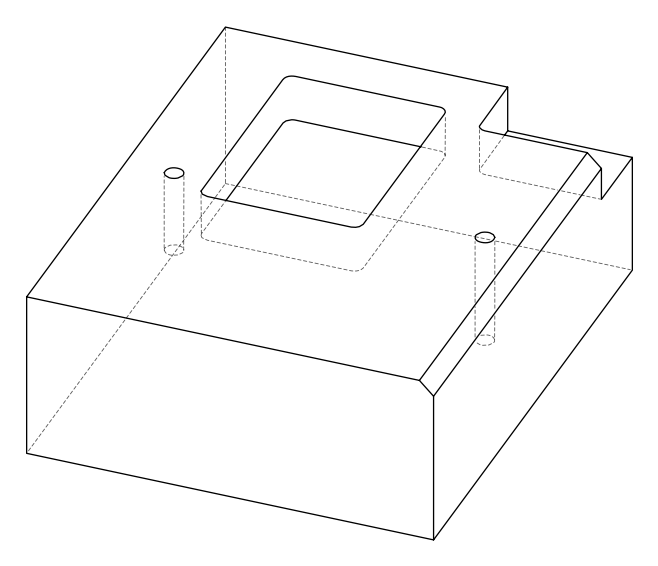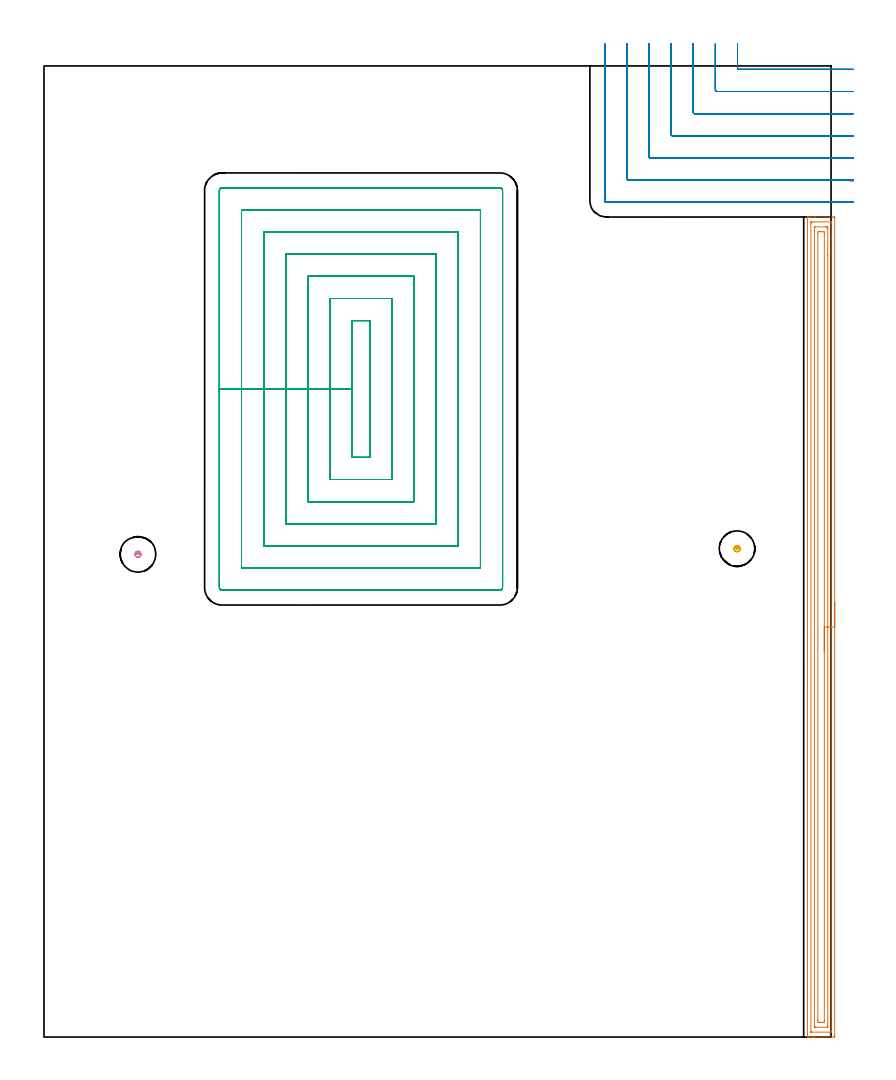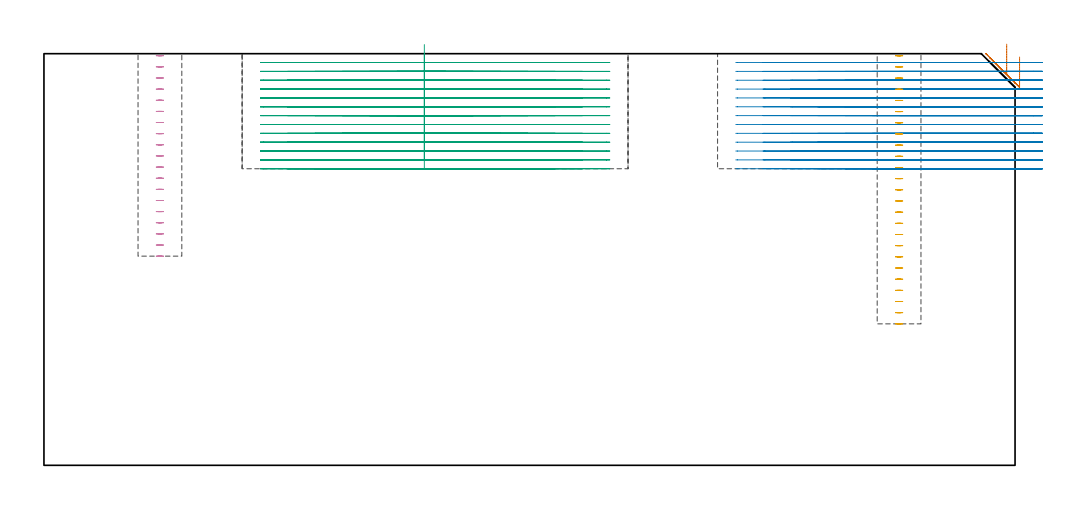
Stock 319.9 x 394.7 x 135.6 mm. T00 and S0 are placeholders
(PLAN: 5 operations, 1 tool changes, 100.4 min)
(1 AREA_MILL | FG_CHAMFER_SURFACE | UGT0205_001 | 10.93 min | 20909 mm3)
(2 MILL_CORNER_NOTCH_RECTANGULAR | CORNER_NOTCH_RECTANGULAR | NXT0201_011 | Follow Part, ap 3, ae 75% | 22.63 min | 227337 mm3)
(3 MILL_RECTANGULAR_POCKET | POCKET_RECTANGULAR_STRAIGHT | NXT0201_011 | Follow Part, ap 3, ae 75% | 64.78 min | 844393 mm3)
(4 MILL_BLIND_HOLE_FROM_SOLID_MATERIAL | STEP1POCKET | NXT0201_011 | Spiral | 0.87 min | 10818 mm3)
(5 MILL_BLIND_HOLE_FROM_SOLID_MATERIAL_1 | STEP1POCKET_1 | NXT0201_011 | Spiral | 1.15 min | 14472 mm3)
(TOOL UGT0205_001 | Chamfer Mill 20 x 3 x 45 deg. | D20 FL50 Z2)
(TOOL NXT0201_011 | ENDMILL 12mm [2P460-1200-NA 1630] | D12 FL38 Z6)
(OP 1 AREA_MILL)
G17 G21 G94 G90
T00 M6
G54
G17 G0 G90 X321.4 Y176.65 S1061 M3
G43 Z145.6 H0
Z134.5
G94 G1 Y176.612 Z133.628 F250.
Y176.498 Z132.763
Y176.309 Z131.912
Y176.047 Z131.08
Y175.713 Z130.274
Y175.31 Z129.5
Y174.842 Z128.764
Y174.31 Z128.072
Y173.721 Z127.429
Y173.078 Z126.84
Y172.386 Z126.308
Y171.65 Z125.84
Y170.876 Z125.437
Y170.07 Z125.103
Y169.238 Z124.841
Y168.386 Z124.652
Y167.522 Z124.538
Y166.65 Z124.5
Y0.609
X321.397 Y0.344 Z124.502
X321.392 Y0.01 Z124.506
X321.053 Y0. Z124.844
X313.614 Z132.28
X313.045 Z132.851
X312.72 Z133.176
X312.151 Z133.745
X311.826 Z134.07
X310.76 Z135.14
X310.366 Y0.001 Z135.525
X310.343 Y0.003 Z135.548
X310.303 Y0.01 Z135.588
X310.3 Y0.163 Z135.6
Y333.138
X310.303 Y333.29 Z135.588
X310.364 Y333.294 Z135.527
X310.76 Y333.3 Z135.14
X311.174 Z134.725
X311.826 Z134.07
X313.046 Z132.851
X313.614 Z132.28
X320.769 Z125.129
X321.055 Y333.298 Z124.842
X321.392 Y333.29 Z124.506
X321.399 Y332.954 Z124.499
X321.4 Y166.65 Z124.5
X319.986 Z125.914
X319.985 Y2.394 Z125.915
X319.984 Y2.285 Z125.916
X319.979 Y2.172 Z125.921
X319.967 Y2.01 Z125.933
X319.874 Y2.007 Z126.026
X319.374 Y2.001 Z126.526
X311.826 Z134.074
X311.769 Y2.002 Z134.131
X311.735 Y2.006 Z134.165
X311.722 Y2.009 Z134.178
X311.72 Y2.061 Z134.18
X311.715 Y2.283 Z134.185
X311.714 Y2.394 Z134.186
X311.715 Y330.906 Z134.185
X311.716 Y331.015 Z134.184
X311.721 Y331.127 Z134.179
X311.733 Y331.29 Z134.167
X311.826 Y331.293 Z134.074
X312.326 Y331.299 Z133.574
X319.874 Z126.026
X319.931 Y331.298 Z125.969
X319.965 Y331.294 Z125.935
X319.978 Y331.291 Z125.922
X319.98 Y331.239 Z125.92
X319.985 Y331.017 Z125.915
X319.986 Y330.906 Z125.914
Y166.65
X318.572 Z127.328
X318.571 Y4.588 Z127.329
X318.568 Y4.18 Z127.332
X318.565 Y4.06 Z127.335
X318.559 Y4.01 Z127.341
X318.446 Y4.005 Z127.454
X318.265 Y4.001 Z127.635
X313.794 Y4. Z132.106
X313.614 Y4.003 Z132.286
X313.435 Y4.01 Z132.465
X313.135 Y4.028 Z132.765
X313.133 Y4.18 Z132.767
X313.129 Y4.664 Z132.771
X313.128 Y15.641 Z132.772
X313.129 Y328.712 Z132.771
X313.132 Y329.12 Z132.768
X313.135 Y329.24 Z132.765
X313.141 Y329.29 Z132.759
X313.255 Y329.295 Z132.645
X313.435 Y329.299 Z132.465
X317.906 Y329.3 Z127.994
X318.086 Y329.297 Z127.814
X318.265 Y329.29 Z127.635
X318.565 Y329.272 Z127.335
X318.567 Y329.12 Z127.333
X318.571 Y328.636 Z127.329
X318.572 Y317.674 Z127.328
Y166.65
X317.157 Z128.743
Y6.858
X317.149 Y6.007 Z128.751
X316.297 Y6. Z129.603
X315.368 Z130.532
X314.551 Y6.01 Z131.349
X314.543 Y6.824 Z131.357
Y326.442
X314.551 Y327.293 Z131.349
X315.403 Y327.3 Z130.497
X316.332 Z129.568
X317.149 Y327.29 Z128.751
X317.157 Y326.476 Z128.743
Y166.65
Y165.778 Z128.781
Y164.914 Z128.895
Y164.062 Z129.083
Y163.23 Z129.346
Y162.424 Z129.68
Y161.65 Z130.082
Y160.914 Z130.551
Y160.222 Z131.082
Y159.579 Z131.672
Y158.99 Z132.315
Y158.458 Z133.007
Y157.99 Z133.743
Y157.587 Z134.516
Y157.253 Z135.322
Y156.991 Z136.154
Y156.802 Z137.006
Y156.688 Z137.871
Y156.65 Z138.743
G0 Z145.6
M5
M2
(OP 2 MILL_CORNER_NOTCH_RECTANGULAR)
G17 G21 G94 G90
T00 M6
G54
G17 G0 G90 X281.9 Y403.7 S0 M3
G43 Z145.6 H1
Z132.685
G94 G1 Y400.7 F250.
Y393.895 F500.
G3 X282.495 Y393.3 R0.6
G1 X324.73
G2 X325.9 Y393.287 R54.
G1 X328.899 Y393.222 F250.
G0 Z145.6
X272.9 Y403.7
Z132.685
G1 Y400.7
Y384.895 F500.
G3 X273.495 Y384.3 R0.6
G1 X324.73
G2 X325.9 Y384.285 R45.
G1 X328.899 Y384.207 F250.
G0 Z145.6
X263.9 Y403.7
Z132.685
G1 Y400.7
Y375.896 F500.
G3 X264.496 Y375.3 R0.6
G1 X324.73
G2 X325.9 Y375.281 R36.
G1 X328.898 Y375.183 F250.
G0 Z145.6
X254.9 Y403.7
Z132.685
G1 Y400.7
Y366.896 F500.
G3 X255.496 Y366.3 R0.6
G1 X324.73
G2 X325.9 Y366.275 R27.
G1 X328.897 Y366.145 F250.
G0 Z145.6
X245.9 Y403.7
Z132.685
G1 Y400.7
Y357.896 F500.
G3 X246.496 Y357.3 R0.6
G1 X324.73
G2 X325.9 Y357.262 R18.
G1 X328.894 Y357.067 F250.
G0 Z145.6
X236.9 Y403.7
Z132.685
G1 Y400.7
Y348.896 F500.
G3 X237.496 Y348.3 R0.6
G1 X324.73
G2 X325.9 Y348.224 R9.
G1 X328.875 Y347.834 F250.
G0 Z145.6
X227.9 Y403.7
Z132.685
G1 Y400.7
Y339.896 F500.
G3 X228.496 Y339.3 R0.6
G1 X324.73
X327.73 F250.
G0 Z145.6
X281.9 Y403.7
Z129.769
G1 Y400.7
Y393.895 F500.
G3 X282.495 Y393.3 R0.6
G1 X325.9
X328.9 Y393.298 F250.
G0 Z145.6
X272.9 Y403.7
Z129.769
G1 Y400.7
Y384.895 F500.
G3 X273.495 Y384.3 R0.6
G1 X282.495
X325.9
X328.9 Y384.298 F250.
G0 Z145.6
X263.9 Y403.7
Z129.769
G1 Y400.7
Y375.896 F500.
G3 X264.496 Y375.3 R0.6
G1 X273.495
X325.9
X328.9 Y375.298 F250.
G0 Z145.6
X254.9 Y403.7
Z129.769
G1 Y400.7
Y366.896 F500.
G3 X255.496 Y366.3 R0.6
G1 X264.496
X325.9
X328.9 Y366.297 F250.
G0 Z145.6
X245.9 Y403.7
Z129.769
G1 Y400.7
Y357.896 F500.
G3 X246.496 Y357.3 R0.6
G1 X255.496
X325.9
X328.9 Y357.295 F250.
G0 Z145.6
X236.9 Y403.7
Z129.769
G1 Y400.7
Y348.896 F500.
G3 X237.496 Y348.3 R0.6
G1 X246.496
X325.9
X328.9 Y348.29 F250.
G0 Z145.6
X227.9 Y403.7
Z129.769
G1 Y400.7
Y339.896 F500.
G3 X228.496 Y339.3 R0.6
G1 X325.87
X328.87 F250.
G0 Z145.6
X281.9 Y403.7
Z126.854
G1 Y400.7
Y393.895 F500.
G3 X282.495 Y393.3 R0.6
G1 X325.9
X328.9 F250.
G0 Z145.6
X272.9 Y403.7
Z126.854
G1 Y400.7
Y384.895 F500.
G3 X273.495 Y384.3 R0.6
G1 X325.9
X328.9 F250.
G0 Z145.6
X263.9 Y403.7
Z126.854
G1 Y400.7
Y375.896 F500.
G3 X264.496 Y375.3 R0.6
G1 X325.9
X328.9 F250.
G0 Z145.6
X254.9 Y403.7
Z126.854
G1 Y400.7
Y366.896 F500.
G3 X255.496 Y366.3 R0.6
G1 X325.9
X328.9 F250.
G0 Z145.6
X245.9 Y403.7
Z126.854
G1 Y400.7
Y357.896 F500.
G3 X246.496 Y357.3 R0.6
G1 X325.9
X328.9 F250.
G0 Z145.6
X236.9 Y403.7
Z126.854
G1 Y400.7
Y348.896 F500.
G3 X237.496 Y348.3 R0.6
G1 X325.9
X328.9 F250.
G0 Z145.6
X227.9 Y403.7
Z126.854
G1 Y400.7
Y339.896 F500.
G3 X228.496 Y339.3 R0.6
G1 X325.9
X328.9 F250.
G0 Z145.6
X281.9 Y403.7
Z123.938
G1 Y400.7
Y393.895 F500.
G3 X282.495 Y393.3 R0.6
G1 X325.9
X328.9 F250.
G0 Z145.6
X272.9 Y403.7
Z123.938
G1 Y400.7
Y384.895 F500.
G3 X273.495 Y384.3 R0.6
G1 X325.9
X328.9 F250.
G0 Z145.6
X263.9 Y403.7
Z123.938
G1 Y400.7
Y375.896 F500.
G3 X264.496 Y375.3 R0.6
G1 X325.9
X328.9 F250.
G0 Z145.6
X254.9 Y403.7
Z123.938
G1 Y400.7
Y366.896 F500.
G3 X255.496 Y366.3 R0.6
G1 X325.9
X328.9 F250.
G0 Z145.6
X245.9 Y403.7
Z123.938
G1 Y400.7
Y357.896 F500.
G3 X246.496 Y357.3 R0.6
G1 X325.9
X328.9 F250.
G0 Z145.6
X236.9 Y403.7
Z123.938
G1 Y400.7
Y348.896 F500.
G3 X237.496 Y348.3 R0.6
G1 X325.9
X328.9 F250.
G0 Z145.6
X227.9 Y403.7
Z123.938
G1 Y400.7
Y339.896 F500.
G3 X228.496 Y339.3 R0.6
G1 X325.9
X328.9 F250.
G0 Z145.6
X281.9 Y403.7
Z121.023
G1 Y400.7
Y393.895 F500.
G3 X282.495 Y393.3 R0.6
G1 X325.9
X328.9 F250.
G0 Z145.6
X272.9 Y403.7
Z121.023
G1 Y400.7
Y384.895 F500.
G3 X273.495 Y384.3 R0.6
G1 X325.9
X328.9 F250.
G0 Z145.6
X263.9 Y403.7
Z121.023
G1 Y400.7
Y375.896 F500.
G3 X264.496 Y375.3 R0.6
G1 X325.9
X328.9 F250.
G0 Z145.6
X254.9 Y403.7
Z121.023
G1 Y400.7
Y366.896 F500.
G3 X255.496 Y366.3 R0.6
G1 X325.9
X328.9 F250.
G0 Z145.6
X245.9 Y403.7
Z121.023
G1 Y400.7
Y357.896 F500.
G3 X246.496 Y357.3 R0.6
G1 X325.9
X328.9 F250.
G0 Z145.6
X236.9 Y403.7
Z121.023
G1 Y400.7
Y348.896 F500.
G3 X237.496 Y348.3 R0.6
G1 X325.9
X328.9 F250.
G0 Z145.6
X227.9 Y403.7
Z121.023
G1 Y400.7
Y339.896 F500.
G3 X228.496 Y339.3 R0.6
G1 X325.9
X328.9 F250.
G0 Z145.6
X281.9 Y403.7
Z118.108
G1 Y400.7
Y393.895 F500.
G3 X282.495 Y393.3 R0.6
G1 X325.9
X328.9 F250.
G0 Z145.6
X272.9 Y403.7
Z118.108
G1 Y400.7
Y384.895 F500.
G3 X273.495 Y384.3 R0.6
G1 X325.9
X328.9 F250.
G0 Z145.6
X263.9 Y403.7
Z118.108
G1 Y400.7
Y375.896 F500.
G3 X264.496 Y375.3 R0.6
G1 X325.9
X328.9 F250.
G0 Z145.6
X254.9 Y403.7
Z118.108
G1 Y400.7
Y366.896 F500.
G3 X255.496 Y366.3 R0.6
G1 X325.9
X328.9 F250.
G0 Z145.6
X245.9 Y403.7
Z118.108
G1 Y400.7
Y357.896 F500.
G3 X246.496 Y357.3 R0.6
G1 X325.9
X328.9 F250.
G0 Z145.6
X236.9 Y403.7
Z118.108
G1 Y400.7
Y348.896 F500.
G3 X237.496 Y348.3 R0.6
G1 X325.9
X328.9 F250.
G0 Z145.6
X227.9 Y403.7
Z118.108
G1 Y400.7
Y339.896 F500.
G3 X228.496 Y339.3 R0.6
G1 X325.9
X328.9 F250.
G0 Z145.6
X281.9 Y403.7
Z115.192
G1 Y400.7
Y393.895 F500.
G3 X282.495 Y393.3 R0.6
G1 X325.9
X328.9 F250.
G0 Z145.6
X272.9 Y403.7
Z115.192
G1 Y400.7
Y384.895 F500.
G3 X273.495 Y384.3 R0.6
G1 X325.9
X328.9 F250.
G0 Z145.6
X263.9 Y403.7
Z115.192
G1 Y400.7
Y375.896 F500.
G3 X264.496 Y375.3 R0.6
G1 X325.9
X328.9 F250.
G0 Z145.6
X254.9 Y403.7
Z115.192
G1 Y400.7
Y366.896 F500.
G3 X255.496 Y366.3 R0.6
G1 X325.9
X328.9 F250.
G0 Z145.6
X245.9 Y403.7
Z115.192
G1 Y400.7
Y357.896 F500.
G3 X246.496 Y357.3 R0.6
G1 X325.9
X328.9 F250.
G0 Z145.6
X236.9 Y403.7
Z115.192
G1 Y400.7
Y348.896 F500.
G3 X237.496 Y348.3 R0.6
G1 X325.9
X328.9 F250.
G0 Z145.6
X227.9 Y403.7
Z115.192
G1 Y400.7
Y339.896 F500.
G3 X228.496 Y339.3 R0.6
G1 X325.9
X328.9 F250.
G0 Z145.6
X281.9 Y403.7
Z112.277
G1 Y400.7
Y393.895 F500.
G3 X282.495 Y393.3 R0.6
G1 X325.9
X328.9 F250.
G0 Z145.6
X272.9 Y403.7
Z112.277
G1 Y400.7
Y384.895 F500.
G3 X273.495 Y384.3 R0.6
G1 X325.9
X328.9 F250.
G0 Z145.6
X263.9 Y403.7
Z112.277
G1 Y400.7
Y375.896 F500.
G3 X264.496 Y375.3 R0.6
G1 X325.9
X328.9 F250.
G0 Z145.6
X254.9 Y403.7
Z112.277
G1 Y400.7
Y366.896 F500.
G3 X255.496 Y366.3 R0.6
G1 X325.9
X328.9 F250.
G0 Z145.6
X245.9 Y403.7
Z112.277
G1 Y400.7
Y357.896 F500.
G3 X246.496 Y357.3 R0.6
G1 X325.9
X328.9 F250.
G0 Z145.6
X236.9 Y403.7
Z112.277
G1 Y400.7
Y348.896 F500.
G3 X237.496 Y348.3 R0.6
G1 X325.9
X328.9 F250.
G0 Z145.6
X227.9 Y403.7
Z112.277
G1 Y400.7
Y339.896 F500.
G3 X228.496 Y339.3 R0.6
G1 X325.9
X328.9 F250.
G0 Z145.6
X281.9 Y403.7
Z109.362
G1 Y400.7
Y393.895 F500.
G3 X282.495 Y393.3 R0.6
G1 X325.9
X328.9 F250.
G0 Z145.6
X272.9 Y403.7
Z109.362
G1 Y400.7
Y384.895 F500.
G3 X273.495 Y384.3 R0.6
G1 X325.9
X328.9 F250.
G0 Z145.6
X263.9 Y403.7
Z109.362
G1 Y400.7
Y375.896 F500.
G3 X264.496 Y375.3 R0.6
G1 X325.9
X328.9 F250.
G0 Z145.6
X254.9 Y403.7
Z109.362
G1 Y400.7
Y366.896 F500.
G3 X255.496 Y366.3 R0.6
G1 X325.9
X328.9 F250.
G0 Z145.6
X245.9 Y403.7
Z109.362
G1 Y400.7
Y357.896 F500.
G3 X246.496 Y357.3 R0.6
G1 X325.9
X328.9 F250.
G0 Z145.6
X236.9 Y403.7
Z109.362
G1 Y400.7
Y348.896 F500.
G3 X237.496 Y348.3 R0.6
G1 X325.9
X328.9 F250.
G0 Z145.6
X227.9 Y403.7
Z109.362
G1 Y400.7
Y339.896 F500.
G3 X228.496 Y339.3 R0.6
G1 X325.9
X328.9 F250.
G0 Z145.6
X281.9 Y403.7
Z106.446
G1 Y400.7
Y393.895 F500.
G3 X282.495 Y393.3 R0.6
G1 X325.9
X328.9 F250.
G0 Z145.6
X272.9 Y403.7
Z106.446
G1 Y400.7
Y384.895 F500.
G3 X273.495 Y384.3 R0.6
G1 X325.9
X328.9 F250.
G0 Z145.6
X263.9 Y403.7
Z106.446
G1 Y400.7
Y375.896 F500.
G3 X264.496 Y375.3 R0.6
G1 X325.9
X328.9 F250.
G0 Z145.6
X254.9 Y403.7
Z106.446
G1 Y400.7
Y366.896 F500.
G3 X255.496 Y366.3 R0.6
G1 X325.9
X328.9 F250.
G0 Z145.6
X245.9 Y403.7
Z106.446
G1 Y400.7
Y357.896 F500.
G3 X246.496 Y357.3 R0.6
G1 X325.9
X328.9 F250.
G0 Z145.6
X236.9 Y403.7
Z106.446
G1 Y400.7
Y348.896 F500.
G3 X237.496 Y348.3 R0.6
G1 X325.9
X328.9 F250.
G0 Z145.6
X227.9 Y403.7
Z106.446
G1 Y400.7
Y339.896 F500.
G3 X228.496 Y339.3 R0.6
G1 X325.9
X328.9 F250.
G0 Z145.6
X281.9 Y403.7
Z103.531
G1 Y400.7
Y393.895 F500.
G3 X282.495 Y393.3 R0.6
G1 X325.9
X328.9 F250.
G0 Z145.6
X272.9 Y403.7
Z103.531
G1 Y400.7
Y384.895 F500.
G3 X273.495 Y384.3 R0.6
G1 X325.9
X328.9 F250.
G0 Z145.6
X263.9 Y403.7
Z103.531
G1 Y400.7
Y375.896 F500.
G3 X264.496 Y375.3 R0.6
G1 X325.9
X328.9 F250.
G0 Z145.6
X254.9 Y403.7
Z103.531
G1 Y400.7
Y366.896 F500.
G3 X255.496 Y366.3 R0.6
G1 X325.9
X328.9 F250.
G0 Z145.6
X245.9 Y403.7
Z103.531
G1 Y400.7
Y357.896 F500.
G3 X246.496 Y357.3 R0.6
G1 X325.9
X328.9 F250.
G0 Z145.6
X236.9 Y403.7
Z103.531
G1 Y400.7
Y348.896 F500.
G3 X237.496 Y348.3 R0.6
G1 X325.9
X328.9 F250.
G0 Z145.6
X227.9 Y403.7
Z103.531
G1 Y400.7
Y339.896 F500.
G3 X228.496 Y339.3 R0.6
G1 X325.9
X328.9 F250.
G0 Z145.6
X281.9 Y403.7
Z100.615
G1 Y400.7
Y393.895 F500.
G3 X282.495 Y393.3 R0.6
G1 X325.9
X328.9 F250.
G0 Z145.6
X272.9 Y403.7
Z100.615
G1 Y400.7
Y384.895 F500.
G3 X273.495 Y384.3 R0.6
G1 X325.9
X328.9 F250.
G0 Z145.6
X263.9 Y403.7
Z100.615
G1 Y400.7
Y375.896 F500.
G3 X264.496 Y375.3 R0.6
G1 X325.9
X328.9 F250.
G0 Z145.6
X254.9 Y403.7
Z100.615
G1 Y400.7
Y366.896 F500.
G3 X255.496 Y366.3 R0.6
G1 X325.9
X328.9 F250.
G0 Z145.6
X245.9 Y403.7
Z100.615
G1 Y400.7
Y357.896 F500.
G3 X246.496 Y357.3 R0.6
G1 X325.9
X328.9 F250.
G0 Z145.6
X236.9 Y403.7
Z100.615
G1 Y400.7
Y348.896 F500.
G3 X237.496 Y348.3 R0.6
G1 X325.9
X328.9 F250.
G0 Z145.6
X227.9 Y403.7
Z100.615
G1 Y400.7
Y339.896 F500.
G3 X228.496 Y339.3 R0.6
G1 X325.9
X328.9 F250.
G0 Z145.6
X281.9 Y403.7
Z97.7
G1 Y400.7
Y393.895 F500.
G3 X282.495 Y393.3 R0.6
G1 X325.9
X328.9 F250.
G0 Z145.6
X272.9 Y403.7
Z97.7
G1 Y400.7
Y384.895 F500.
G3 X273.495 Y384.3 R0.6
G1 X325.9
X328.9 F250.
G0 Z145.6
X263.9 Y403.7
Z97.7
G1 Y400.7
Y375.896 F500.
G3 X264.496 Y375.3 R0.6
G1 X325.9
X328.9 F250.
G0 Z145.6
X254.9 Y403.7
Z97.7
G1 Y400.7
Y366.896 F500.
G3 X255.496 Y366.3 R0.6
G1 X325.9
X328.9 F250.
G0 Z145.6
X245.9 Y403.7
Z97.7
G1 Y400.7
Y357.896 F500.
G3 X246.496 Y357.3 R0.6
G1 X325.9
X328.9 F250.
G0 Z145.6
X236.9 Y403.7
Z97.7
G1 Y400.7
Y348.896 F500.
G3 X237.496 Y348.3 R0.6
G1 X325.9
X328.9 F250.
G0 Z145.6
X227.9 Y403.7
Z97.7
G1 Y400.7
Y339.896 F500.
G3 X228.496 Y339.3 R0.6
G1 X325.9
X328.9 F250.
G0 Z145.6
M5
M2
(OP 3 MILL_RECTANGULAR_POCKET)
G17 G21 G94 G90
T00 M6
G54
G17 G0 G90 X125.3 Y285.476 S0 M3
G43 Z145.6 H1
Z138.6
G94 G1 Y263.4 Z132.685 F250.
Y235.6 F500.
X132.4
Y291.2
X125.3
Y263.4
X116.3
Y226.6
X141.4
Y300.2
X116.3
Y263.4
X107.3
Y217.6
X150.4
Y309.2
X107.3
Y263.4
X98.3
Y208.6
X159.4
Y318.2
X98.3
Y263.4
X89.3
Y199.6
X168.4
Y327.2
X89.3
Y263.4
X80.3
Y190.6
X177.4
Y336.2
X80.3
Y263.4
X71.3
Y182.7
G3 X72.4 Y181.6 R1.1
G1 X185.3
G3 X186.4 Y182.7 R1.1
G1 Y344.1
G3 X185.3 Y345.2 R1.1
G1 X72.4
G3 X71.3 Y344.1 R1.1
G1 Y263.4
Y262.4
G0 X125.3 Y285.476 Z135.685
G1 Y263.4 Z129.769 F250.
Y235.6 F500.
X132.4
Y291.2
X125.3
Y263.4
X116.3
Y226.6
X141.4
Y300.2
X116.3
Y263.4
X107.3
Y217.6
X150.4
Y309.2
X107.3
Y263.4
X98.3
Y208.6
X159.4
Y318.2
X98.3
Y263.4
X89.3
Y199.6
X168.4
Y327.2
X89.3
Y263.4
X80.3
Y190.6
X177.4
Y336.2
X80.3
Y263.4
X71.3
Y182.7
G3 X72.4 Y181.6 R1.1
G1 X185.3
G3 X186.4 Y182.7 R1.1
G1 Y344.1
G3 X185.3 Y345.2 R1.1
G1 X72.4
G3 X71.3 Y344.1 R1.1
G1 Y263.4
Y262.4
G0 X125.3 Y285.476 Z132.769
G1 Y263.4 Z126.854 F250.
Y235.6 F500.
X132.4
Y291.2
X125.3
Y263.4
X116.3
Y226.6
X141.4
Y300.2
X116.3
Y263.4
X107.3
Y217.6
X150.4
Y309.2
X107.3
Y263.4
X98.3
Y208.6
X159.4
Y318.2
X98.3
Y263.4
X89.3
Y199.6
X168.4
Y327.2
X89.3
Y263.4
X80.3
Y190.6
X177.4
Y336.2
X80.3
Y263.4
X71.3
Y182.7
G3 X72.4 Y181.6 R1.1
G1 X185.3
G3 X186.4 Y182.7 R1.1
G1 Y344.1
G3 X185.3 Y345.2 R1.1
G1 X72.4
G3 X71.3 Y344.1 R1.1
G1 Y263.4
Y262.4
G0 X125.3 Y285.476 Z129.854
G1 Y263.4 Z123.938 F250.
Y235.6 F500.
X132.4
Y291.2
X125.3
Y263.4
X116.3
Y226.6
X141.4
Y300.2
X116.3
Y263.4
X107.3
Y217.6
X150.4
Y309.2
X107.3
Y263.4
X98.3
Y208.6
X159.4
Y318.2
X98.3
Y263.4
X89.3
Y199.6
X168.4
Y327.2
X89.3
Y263.4
X80.3
Y190.6
X177.4
Y336.2
X80.3
Y263.4
X71.3
Y182.7
G3 X72.4 Y181.6 R1.1
G1 X185.3
G3 X186.4 Y182.7 R1.1
G1 Y344.1
G3 X185.3 Y345.2 R1.1
G1 X72.4
G3 X71.3 Y344.1 R1.1
G1 Y263.4
Y262.4
G0 X125.3 Y285.476 Z126.938
G1 Y263.4 Z121.023 F250.
Y235.6 F500.
X132.4
Y291.2
X125.3
Y263.4
X116.3
Y226.6
X141.4
Y300.2
X116.3
Y263.4
X107.3
Y217.6
X150.4
Y309.2
X107.3
Y263.4
X98.3
Y208.6
X159.4
Y318.2
X98.3
Y263.4
X89.3
Y199.6
X168.4
Y327.2
X89.3
Y263.4
X80.3
Y190.6
X177.4
Y336.2
X80.3
Y263.4
X71.3
Y182.7
G3 X72.4 Y181.6 R1.1
G1 X185.3
G3 X186.4 Y182.7 R1.1
G1 Y344.1
G3 X185.3 Y345.2 R1.1
G1 X72.4
G3 X71.3 Y344.1 R1.1
G1 Y263.4
Y262.4
G0 X125.3 Y285.476 Z124.023
G1 Y263.4 Z118.108 F250.
Y235.6 F500.
X132.4
Y291.2
X125.3
Y263.4
X116.3
Y226.6
X141.4
Y300.2
X116.3
Y263.4
X107.3
Y217.6
X150.4
Y309.2
X107.3
Y263.4
X98.3
Y208.6
X159.4
Y318.2
X98.3
Y263.4
X89.3
Y199.6
X168.4
Y327.2
X89.3
Y263.4
X80.3
Y190.6
X177.4
Y336.2
X80.3
Y263.4
X71.3
Y182.7
G3 X72.4 Y181.6 R1.1
G1 X185.3
G3 X186.4 Y182.7 R1.1
G1 Y344.1
G3 X185.3 Y345.2 R1.1
G1 X72.4
G3 X71.3 Y344.1 R1.1
G1 Y263.4
Y262.4
G0 X125.3 Y285.476 Z121.108
G1 Y263.4 Z115.192 F250.
Y235.6 F500.
X132.4
Y291.2
X125.3
Y263.4
X116.3
Y226.6
X141.4
Y300.2
X116.3
Y263.4
X107.3
Y217.6
X150.4
Y309.2
X107.3
Y263.4
X98.3
Y208.6
X159.4
Y318.2
X98.3
Y263.4
X89.3
Y199.6
X168.4
Y327.2
X89.3
Y263.4
X80.3
Y190.6
X177.4
Y336.2
X80.3
Y263.4
X71.3
Y182.7
G3 X72.4 Y181.6 R1.1
G1 X185.3
G3 X186.4 Y182.7 R1.1
G1 Y344.1
G3 X185.3 Y345.2 R1.1
G1 X72.4
G3 X71.3 Y344.1 R1.1
G1 Y263.4
Y262.4
G0 X125.3 Y285.476 Z118.192
G1 Y263.4 Z112.277 F250.
Y235.6 F500.
X132.4
Y291.2
X125.3
Y263.4
X116.3
Y226.6
X141.4
Y300.2
X116.3
Y263.4
X107.3
Y217.6
X150.4
Y309.2
X107.3
Y263.4
X98.3
Y208.6
X159.4
Y318.2
X98.3
Y263.4
X89.3
Y199.6
X168.4
Y327.2
X89.3
Y263.4
X80.3
Y190.6
X177.4
Y336.2
X80.3
Y263.4
X71.3
Y182.7
G3 X72.4 Y181.6 R1.1
G1 X185.3
G3 X186.4 Y182.7 R1.1
G1 Y344.1
G3 X185.3 Y345.2 R1.1
G1 X72.4
G3 X71.3 Y344.1 R1.1
G1 Y263.4
Y262.4
G0 X125.3 Y285.476 Z115.277
G1 Y263.4 Z109.362 F250.
Y235.6 F500.
X132.4
Y291.2
X125.3
Y263.4
X116.3
Y226.6
X141.4
Y300.2
X116.3
Y263.4
X107.3
Y217.6
X150.4
Y309.2
X107.3
Y263.4
X98.3
Y208.6
X159.4
Y318.2
X98.3
Y263.4
X89.3
Y199.6
X168.4
Y327.2
X89.3
Y263.4
X80.3
Y190.6
X177.4
Y336.2
X80.3
Y263.4
X71.3
Y182.7
G3 X72.4 Y181.6 R1.1
G1 X185.3
G3 X186.4 Y182.7 R1.1
G1 Y344.1
G3 X185.3 Y345.2 R1.1
G1 X72.4
G3 X71.3 Y344.1 R1.1
G1 Y263.4
Y262.4
G0 X125.3 Y285.476 Z112.362
G1 Y263.4 Z106.446 F250.
Y235.6 F500.
X132.4
Y291.2
X125.3
Y263.4
X116.3
Y226.6
X141.4
Y300.2
X116.3
Y263.4
X107.3
Y217.6
X150.4
Y309.2
X107.3
Y263.4
X98.3
Y208.6
X159.4
Y318.2
X98.3
Y263.4
X89.3
Y199.6
X168.4
Y327.2
X89.3
Y263.4
X80.3
Y190.6
X177.4
Y336.2
X80.3
Y263.4
X71.3
Y182.7
G3 X72.4 Y181.6 R1.1
G1 X185.3
G3 X186.4 Y182.7 R1.1
G1 Y344.1
G3 X185.3 Y345.2 R1.1
G1 X72.4
G3 X71.3 Y344.1 R1.1
G1 Y263.4
Y262.4
G0 X125.3 Y285.476 Z109.446
G1 Y263.4 Z103.531 F250.
Y235.6 F500.
X132.4
Y291.2
X125.3
Y263.4
X116.3
Y226.6
X141.4
Y300.2
X116.3
Y263.4
X107.3
Y217.6
X150.4
Y309.2
X107.3
Y263.4
X98.3
Y208.6
X159.4
Y318.2
X98.3
Y263.4
X89.3
Y199.6
X168.4
Y327.2
X89.3
Y263.4
X80.3
Y190.6
X177.4
Y336.2
X80.3
Y263.4
X71.3
Y182.7
G3 X72.4 Y181.6 R1.1
G1 X185.3
G3 X186.4 Y182.7 R1.1
G1 Y344.1
G3 X185.3 Y345.2 R1.1
G1 X72.4
G3 X71.3 Y344.1 R1.1
G1 Y263.4
Y262.4
G0 X125.3 Y285.476 Z106.531
G1 Y263.4 Z100.615 F250.
Y235.6 F500.
X132.4
Y291.2
X125.3
Y263.4
X116.3
Y226.6
X141.4
Y300.2
X116.3
Y263.4
X107.3
Y217.6
X150.4
Y309.2
X107.3
Y263.4
X98.3
Y208.6
X159.4
Y318.2
X98.3
Y263.4
X89.3
Y199.6
X168.4
Y327.2
X89.3
Y263.4
X80.3
Y190.6
X177.4
Y336.2
X80.3
Y263.4
X71.3
Y182.7
G3 X72.4 Y181.6 R1.1
G1 X185.3
G3 X186.4 Y182.7 R1.1
G1 Y344.1
G3 X185.3 Y345.2 R1.1
G1 X72.4
G3 X71.3 Y344.1 R1.1
G1 Y263.4
Y262.4
G0 X125.3 Y285.476 Z103.615
G1 Y263.4 Z97.7 F250.
Y235.6 F500.
X132.4
Y291.2
X125.3
Y263.4
X116.3
Y226.6
X141.4
Y300.2
X116.3
Y263.4
X107.3
Y217.6
X150.4
Y309.2
X107.3
Y263.4
X98.3
Y208.6
X159.4
Y318.2
X98.3
Y263.4
X89.3
Y199.6
X168.4
Y327.2
X89.3
Y263.4
X80.3
Y190.6
X177.4
Y336.2
X80.3
Y263.4
X71.3
Y182.7
G3 X72.4 Y181.6 R1.1
G1 X185.3
G3 X186.4 Y182.7 R1.1
G1 Y344.1
G3 X185.3 Y345.2 R1.1
G1 X72.4
G3 X71.3 Y344.1 R1.1
G1 Y263.4
Y262.4
G0 Z145.6
M5
M2
(OP 4 MILL_BLIND_HOLE_FROM_SOLID_MATERIAL)
G17 G21 G94 G90
T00 M6
G54
G17 G0 G90 X38.2 Y196.2 S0 M3
G43 Z145.6 H1
Z134.932
G94 G3 X38.8 Y196.8 R0.6 F250.
X38.2 Y197.4 R0.6
X37. Y196.2 R1.2
X38.2 Y197.4 R-1.2
X37.6 Y196.8 R0.6
X38.2 Y196.2 R0.6
G0 Z131.263
G3 X38.8 Y196.8 R0.6
X38.2 Y197.4 R0.6
X37. Y196.2 R1.2
X38.2 Y197.4 R-1.2
X37.6 Y196.8 R0.6
X38.2 Y196.2 R0.6
G0 Z127.595
G3 X38.8 Y196.8 R0.6
X38.2 Y197.4 R0.6
X37. Y196.2 R1.2
X38.2 Y197.4 R-1.2
X37.6 Y196.8 R0.6
X38.2 Y196.2 R0.6
G0 Z123.926
G3 X38.8 Y196.8 R0.6
X38.2 Y197.4 R0.6
X37. Y196.2 R1.2
X38.2 Y197.4 R-1.2
X37.6 Y196.8 R0.6
X38.2 Y196.2 R0.6
G0 Z120.258
G3 X38.8 Y196.8 R0.6
X38.2 Y197.4 R0.6
X37. Y196.2 R1.2
X38.2 Y197.4 R-1.2
X37.6 Y196.8 R0.6
X38.2 Y196.2 R0.6
G0 Z116.589
G3 X38.8 Y196.8 R0.6
X38.2 Y197.4 R0.6
X37. Y196.2 R1.2
X38.2 Y197.4 R-1.2
X37.6 Y196.8 R0.6
X38.2 Y196.2 R0.6
G0 Z112.921
G3 X38.8 Y196.8 R0.6
X38.2 Y197.4 R0.6
X37. Y196.2 R1.2
X38.2 Y197.4 R-1.2
X37.6 Y196.8 R0.6
X38.2 Y196.2 R0.6
G0 Z109.253
G3 X38.8 Y196.8 R0.6
X38.2 Y197.4 R0.6
X37. Y196.2 R1.2
X38.2 Y197.4 R-1.2
X37.6 Y196.8 R0.6
X38.2 Y196.2 R0.6
G0 Z105.584
G3 X38.8 Y196.8 R0.6
X38.2 Y197.4 R0.6
X37. Y196.2 R1.2
X38.2 Y197.4 R-1.2
X37.6 Y196.8 R0.6
X38.2 Y196.2 R0.6
G0 Z101.916
G3 X38.8 Y196.8 R0.6
X38.2 Y197.4 R0.6
X37. Y196.2 R1.2
X38.2 Y197.4 R-1.2
X37.6 Y196.8 R0.6
X38.2 Y196.2 R0.6
G0 Z98.247
G3 X38.8 Y196.8 R0.6
X38.2 Y197.4 R0.6
X37. Y196.2 R1.2
X38.2 Y197.4 R-1.2
X37.6 Y196.8 R0.6
X38.2 Y196.2 R0.6
G0 Z94.579
G3 X38.8 Y196.8 R0.6
X38.2 Y197.4 R0.6
X37. Y196.2 R1.2
X38.2 Y197.4 R-1.2
X37.6 Y196.8 R0.6
X38.2 Y196.2 R0.6
G0 Z90.911
G3 X38.8 Y196.8 R0.6
X38.2 Y197.4 R0.6
X37. Y196.2 R1.2
X38.2 Y197.4 R-1.2
X37.6 Y196.8 R0.6
X38.2 Y196.2 R0.6
G0 Z87.242
G3 X38.8 Y196.8 R0.6
X38.2 Y197.4 R0.6
X37. Y196.2 R1.2
X38.2 Y197.4 R-1.2
X37.6 Y196.8 R0.6
X38.2 Y196.2 R0.6
G0 Z83.574
G3 X38.8 Y196.8 R0.6
X38.2 Y197.4 R0.6
X37. Y196.2 R1.2
X38.2 Y197.4 R-1.2
X37.6 Y196.8 R0.6
X38.2 Y196.2 R0.6
G0 Z79.905
G3 X38.8 Y196.8 R0.6
X38.2 Y197.4 R0.6
X37. Y196.2 R1.2
X38.2 Y197.4 R-1.2
X37.6 Y196.8 R0.6
X38.2 Y196.2 R0.6
G0 Z76.237
G3 X38.8 Y196.8 R0.6
X38.2 Y197.4 R0.6
X37. Y196.2 R1.2
X38.2 Y197.4 R-1.2
X37.6 Y196.8 R0.6
X38.2 Y196.2 R0.6
G0 Z72.568
G3 X38.8 Y196.8 R0.6
X38.2 Y197.4 R0.6
X37. Y196.2 R1.2
X38.2 Y197.4 R-1.2
X37.6 Y196.8 R0.6
X38.2 Y196.2 R0.6
G0 Z68.9
G3 X38.8 Y196.8 R0.6
X38.2 Y197.4 R0.6
X37. Y196.2 R1.2
X38.2 Y197.4 R-1.2
X37.6 Y196.8 R0.6
X38.2 Y196.2 R0.6
G0 Z145.6
M5
M2
(OP 5 MILL_BLIND_HOLE_FROM_SOLID_MATERIAL_1)
G17 G21 G94 G90
T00 M6
G54
G17 G0 G90 X281.7 Y198.5 S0 M3
G43 Z145.6 H1
Z134.92
G94 G3 X282.3 Y199.1 R0.6 F250.
X281.7 Y199.7 R0.6
X280.5 Y198.5 R1.2
X281.7 Y199.7 R-1.2
X281.1 Y199.1 R0.6
X281.7 Y198.5 R0.6
G0 Z131.24
G3 X282.3 Y199.1 R0.6
X281.7 Y199.7 R0.6
X280.5 Y198.5 R1.2
X281.7 Y199.7 R-1.2
X281.1 Y199.1 R0.6
X281.7 Y198.5 R0.6
G0 Z127.56
G3 X282.3 Y199.1 R0.6
X281.7 Y199.7 R0.6
X280.5 Y198.5 R1.2
X281.7 Y199.7 R-1.2
X281.1 Y199.1 R0.6
X281.7 Y198.5 R0.6
G0 Z123.88
G3 X282.3 Y199.1 R0.6
X281.7 Y199.7 R0.6
X280.5 Y198.5 R1.2
X281.7 Y199.7 R-1.2
X281.1 Y199.1 R0.6
X281.7 Y198.5 R0.6
G0 Z120.2
G3 X282.3 Y199.1 R0.6
X281.7 Y199.7 R0.6
X280.5 Y198.5 R1.2
X281.7 Y199.7 R-1.2
X281.1 Y199.1 R0.6
X281.7 Y198.5 R0.6
G0 Z116.52
G3 X282.3 Y199.1 R0.6
X281.7 Y199.7 R0.6
X280.5 Y198.5 R1.2
X281.7 Y199.7 R-1.2
X281.1 Y199.1 R0.6
X281.7 Y198.5 R0.6
G0 Z112.84
G3 X282.3 Y199.1 R0.6
X281.7 Y199.7 R0.6
X280.5 Y198.5 R1.2
X281.7 Y199.7 R-1.2
X281.1 Y199.1 R0.6
X281.7 Y198.5 R0.6
G0 Z109.16
G3 X282.3 Y199.1 R0.6
X281.7 Y199.7 R0.6
X280.5 Y198.5 R1.2
X281.7 Y199.7 R-1.2
X281.1 Y199.1 R0.6
X281.7 Y198.5 R0.6
G0 Z105.48
G3 X282.3 Y199.1 R0.6
X281.7 Y199.7 R0.6
X280.5 Y198.5 R1.2
X281.7 Y199.7 R-1.2
X281.1 Y199.1 R0.6
X281.7 Y198.5 R0.6
G0 Z101.8
G3 X282.3 Y199.1 R0.6
X281.7 Y199.7 R0.6
X280.5 Y198.5 R1.2
X281.7 Y199.7 R-1.2
X281.1 Y199.1 R0.6
X281.7 Y198.5 R0.6
G0 Z98.12
G3 X282.3 Y199.1 R0.6
X281.7 Y199.7 R0.6
X280.5 Y198.5 R1.2
X281.7 Y199.7 R-1.2
X281.1 Y199.1 R0.6
X281.7 Y198.5 R0.6
G0 Z94.44
G3 X282.3 Y199.1 R0.6
X281.7 Y199.7 R0.6
X280.5 Y198.5 R1.2
X281.7 Y199.7 R-1.2
X281.1 Y199.1 R0.6
X281.7 Y198.5 R0.6
G0 Z90.76
G3 X282.3 Y199.1 R0.6
X281.7 Y199.7 R0.6
X280.5 Y198.5 R1.2
X281.7 Y199.7 R-1.2
X281.1 Y199.1 R0.6
X281.7 Y198.5 R0.6
G0 Z87.08
G3 X282.3 Y199.1 R0.6
X281.7 Y199.7 R0.6
X280.5 Y198.5 R1.2
X281.7 Y199.7 R-1.2
X281.1 Y199.1 R0.6
X281.7 Y198.5 R0.6
G0 Z83.4
G3 X282.3 Y199.1 R0.6
X281.7 Y199.7 R0.6
X280.5 Y198.5 R1.2
X281.7 Y199.7 R-1.2
X281.1 Y199.1 R0.6
X281.7 Y198.5 R0.6
G0 Z79.72
G3 X282.3 Y199.1 R0.6
X281.7 Y199.7 R0.6
X280.5 Y198.5 R1.2
X281.7 Y199.7 R-1.2
X281.1 Y199.1 R0.6
X281.7 Y198.5 R0.6
G0 Z76.04
G3 X282.3 Y199.1 R0.6
X281.7 Y199.7 R0.6
X280.5 Y198.5 R1.2
X281.7 Y199.7 R-1.2
X281.1 Y199.1 R0.6
X281.7 Y198.5 R0.6
G0 Z72.36
G3 X282.3 Y199.1 R0.6
X281.7 Y199.7 R0.6
X280.5 Y198.5 R1.2
X281.7 Y199.7 R-1.2
X281.1 Y199.1 R0.6
X281.7 Y198.5 R0.6
G0 Z68.68
G3 X282.3 Y199.1 R0.6
X281.7 Y199.7 R0.6
X280.5 Y198.5 R1.2
X281.7 Y199.7 R-1.2
X281.1 Y199.1 R0.6
X281.7 Y198.5 R0.6
G0 Z65.
G3 X282.3 Y199.1 R0.6
X281.7 Y199.7 R0.6
X280.5 Y198.5 R1.2
X281.7 Y199.7 R-1.2
X281.1 Y199.1 R0.6
X281.7 Y198.5 R0.6
G0 Z61.32
G3 X282.3 Y199.1 R0.6
X281.7 Y199.7 R0.6
X280.5 Y198.5 R1.2
X281.7 Y199.7 R-1.2
X281.1 Y199.1 R0.6
X281.7 Y198.5 R0.6
G0 Z57.64
G3 X282.3 Y199.1 R0.6
X281.7 Y199.7 R0.6
X280.5 Y198.5 R1.2
X281.7 Y199.7 R-1.2
X281.1 Y199.1 R0.6
X281.7 Y198.5 R0.6
G0 Z53.96
G3 X282.3 Y199.1 R0.6
X281.7 Y199.7 R0.6
X280.5 Y198.5 R1.2
X281.7 Y199.7 R-1.2
X281.1 Y199.1 R0.6
X281.7 Y198.5 R0.6
G0 Z50.28
G3 X282.3 Y199.1 R0.6
X281.7 Y199.7 R0.6
X280.5 Y198.5 R1.2
X281.7 Y199.7 R-1.2
X281.1 Y199.1 R0.6
X281.7 Y198.5 R0.6
G0 Z46.6
G3 X282.3 Y199.1 R0.6
X281.7 Y199.7 R0.6
X280.5 Y198.5 R1.2
X281.7 Y199.7 R-1.2
X281.1 Y199.1 R0.6
X281.7 Y198.5 R0.6
G0 Z145.6
M5
M2
